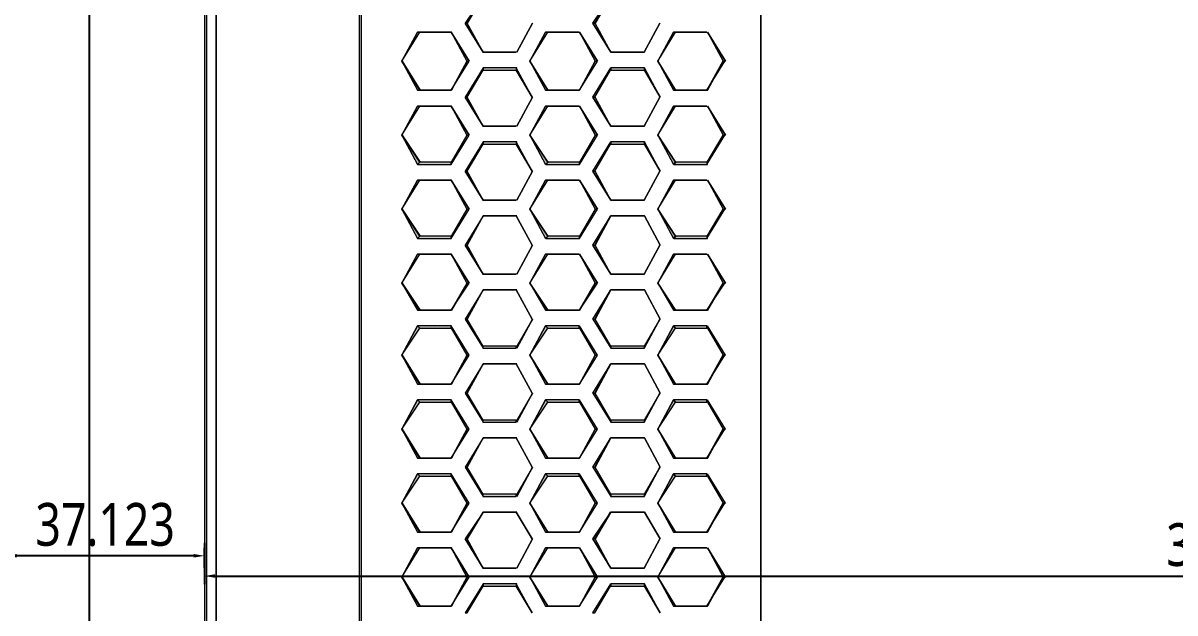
# Model space of a CAD drawing. Header units: millimetres. Extents: x -11 to 1219, y 0 to 1751.
# Drawn here: x 666.4 to 881.7, y 1064.7 to 1175 of the extents above; entities that cross this region are included whole.
import ezdxf

# ---------------------------------------------------------------- set-up
doc = ezdxf.new("R2010")
doc.units = ezdxf.units.MM
doc.header["$LTSCALE"] = 10
doc.layers.get('Defpoints').update_dxf_attribs({"linetype": 'CONTINUOUS'})
for name, color, linetype in [('1', 7, 'CONTINUOUS'), ('PDF2_Geometry', 7, 'CONTINUOUS'), ('PDF2_Solid Fills', 7, 'CONTINUOUS'), ('PSYMS', 7, 'CONTINUOUS')]:
    doc.layers.add(name, color=color, linetype=linetype)
doc.styles.get("Standard").update_dxf_attribs({"font": '', "width": 0.8})
doc.styles.get('Standard').set_extended_font_data('Meiryo UI')
doc.dimstyles.get("Standard").update_dxf_attribs({"dimtxt": 8, "dimasz": 2, "dimexe": 1.5, "dimexo": 1.5, "dimgap": 1.8, "dimtad": 1, "dimdec": 3, "dimdsep": 46, "dimtxsty": 'Standard', "dimcen": 0, "dimclrd": 4, "dimclre": 4, "dimclrt": 4, "dimadec": 0, "dimazin": 0, "dimtfac": 1, "dimtdec": 3, "dimtmove": 0, "dimatfit": 3, "dimfxl": 1, "dimtolj": 1, "dimtzin": 1, "dimarcsym": 0})

# ---------------------------------------------------------------- blocks, each defined once
blk = doc.blocks.new('Sinee')
at = {"layer": 'PDF2_Geometry', "lineweight": 5}
for points in [[(0, 0), (-0.42, 0), (-0.42, -696.11), (0, -696.11)], [(1.75, -22.23), (1.75, -673.88)], [(1.75, -22.23), (1.75, -673.88)], [(28.93, -23.9), (28.52, -23.9), (28.52, -672.21), (28.93, -672.21)], [(103.58, -672.21), (103.58, -23.91)], [(103.58, -672.21), (103.58, -23.91)], [(48.29, -421.86), (48.71, -421.86), (51.65, -416.83)], [(48.71, -421.86), (51.65, -416.83)], [(72.13, -421.86), (72.55, -421.86), (75.48, -416.83)], [(72.62, -421.86), (75.55, -416.83)], [(51.65, -427.31), (48.29, -421.86)], [(51.65, -427.31), (48.71, -421.86), (48.29, -421.86)], [(60.88, -421.86), (57.94, -427.31)], [(60.88, -421.86), (57.94, -427.31)], [(75.55, -427.31), (72.2, -421.86)], [(75.55, -427.31), (72.62, -421.86), (72.2, -421.86)], [(84.71, -421.86), (81.77, -427.31)], [(84.71, -421.86), (81.77, -427.31)], [(36.48, -428.99), (39.42, -423.54)], [(36.48, -428.99), (39.84, -423.54), (39.42, -423.54)], [(39.42, -423.54), (45.71, -423.54)], [(39.91, -423.54), (45.78, -423.54)], [(45.71, -423.54), (49.06, -428.99)], [(45.71, -423.54), (48.64, -428.99), (49.06, -428.99)], [(60.39, -428.99), (63.32, -423.54)], [(60.39, -428.99), (63.74, -423.54), (63.32, -423.54)], [(63.32, -423.54), (69.61, -423.54)], [(63.74, -423.54), (69.61, -423.54)], [(69.68, -423.54), (73.04, -428.99)], [(69.68, -423.54), (72.62, -428.99), (73.04, -428.99)], [(84.29, -428.99), (87.22, -423.54)], [(84.29, -428.99), (87.64, -423.54), (87.22, -423.54)], [(87.22, -423.54), (93.51, -423.54)], [(87.64, -423.54), (93.51, -423.54)], [(93.58, -423.54), (96.94, -428.99)], [(93.58, -423.54), (96.52, -428.99), (96.94, -428.99)], [(57.87, -427.31), (51.58, -427.31)], [(57.87, -427.31), (51.58, -427.31)], [(81.84, -427.31), (75.55, -427.31)], [(81.84, -427.31), (75.55, -427.31)], [(39.42, -434.44), (39.84, -434.44), (36.48, -428.99)], [(39.91, -434.44), (36.55, -428.99)], [(49.06, -428.99), (48.64, -428.99), (45.71, -434.44)], [(48.71, -428.99), (45.78, -434.44)], [(48.29, -435.7), (48.71, -435.7), (51.65, -430.67), (51.65, -430.25)], [(57.94, -430.25), (51.65, -430.25), (51.65, -430.67), (57.94, -430.67)], [(57.87, -430.25), (57.87, -430.67), (60.81, -435.7)], [(63.74, -434.44), (60.39, -428.99)], [(63.32, -434.44), (63.74, -434.44), (60.39, -428.99)], [(72.62, -428.99), (69.68, -434.44)], [(73.04, -428.99), (72.62, -428.99), (69.68, -434.44)], [(72.13, -435.7), (72.55, -435.7), (75.48, -430.67), (75.48, -430.25)], [(81.84, -430.25), (75.55, -430.25), (75.55, -430.67), (81.84, -430.67)], [(81.84, -430.25), (81.84, -430.67), (84.78, -435.7)], [(87.64, -434.44), (84.29, -428.99)], [(87.22, -434.44), (87.64, -434.44), (84.29, -428.99)], [(96.87, -428.99), (96.45, -428.99), (93.51, -434.44)], [(96.52, -428.99), (93.58, -434.44)], [(57.87, -430.67), (60.81, -435.7)], [(81.84, -430.67), (84.78, -435.7)], [(45.71, -434.44), (39.42, -434.44)], [(45.71, -434.44), (39.42, -434.44), (39.84, -434.44)], [(69.68, -434.44), (63.39, -434.44)], [(69.68, -434.44), (63.39, -434.44), (63.81, -434.44)], [(93.58, -434.44), (87.29, -434.44)], [(93.58, -434.44), (87.29, -434.44), (87.71, -434.44)], [(51.65, -441.15), (48.29, -435.7)], [(51.65, -441.15), (48.71, -435.7), (48.29, -435.7)], [(60.88, -435.7), (57.94, -441.15)], [(60.88, -435.7), (57.94, -441.15)], [(75.55, -441.15), (72.2, -435.7)], [(75.55, -441.15), (72.62, -435.7), (72.2, -435.7)], [(84.71, -435.7), (81.77, -441.15)], [(84.71, -435.7), (81.77, -441.15)], [(36.48, -442.83), (39.42, -437.38)], [(36.48, -442.83), (39.84, -437.38), (39.42, -437.38)], [(39.42, -437.38), (45.71, -437.38)], [(39.91, -437.38), (45.78, -437.38)], [(45.71, -437.38), (49.06, -442.83)], [(45.71, -437.38), (48.64, -442.83), (49.06, -442.83)], [(60.39, -442.83), (63.32, -437.38)], [(60.39, -442.83), (63.74, -437.38), (63.32, -437.38)], [(63.32, -437.38), (69.61, -437.38)], [(63.74, -437.38), (69.61, -437.38)], [(69.68, -437.38), (73.04, -442.83)], [(69.68, -437.38), (72.62, -442.83), (73.04, -442.83)], [(84.29, -442.83), (87.22, -437.38)], [(84.29, -442.83), (87.64, -437.38), (87.22, -437.38)], [(87.22, -437.38), (93.51, -437.38)], [(87.64, -437.38), (93.51, -437.38)], [(93.58, -437.38), (96.94, -442.83)], [(93.58, -437.38), (96.52, -442.83), (96.94, -442.83)], [(57.87, -441.15), (51.58, -441.15)], [(57.87, -441.15), (51.58, -441.15)], [(81.84, -441.15), (75.55, -441.15)], [(81.84, -441.15), (75.55, -441.15)], [(39.42, -448.28), (39.84, -447.86), (36.48, -442.83)], [(39.91, -447.86), (36.55, -442.83)], [(49.06, -442.83), (48.64, -442.83), (45.71, -447.86), (45.71, -448.28)], [(63.74, -447.86), (60.39, -442.83)], [(63.32, -448.28), (63.74, -447.86), (60.39, -442.83)], [(73.04, -442.83), (72.62, -442.83), (69.68, -447.86), (69.68, -448.28)], [(87.64, -447.86), (84.29, -442.83)], [(87.22, -448.28), (87.64, -447.86), (84.29, -442.83)], [(96.87, -442.83), (96.45, -442.83), (93.51, -447.86), (93.51, -448.28)], [(48.29, -449.54), (48.71, -449.54), (51.65, -444.51), (51.65, -444.09)], [(57.94, -444.09), (51.65, -444.09), (51.65, -444.51), (57.94, -444.51)], [(57.87, -444.09), (57.87, -444.51), (60.81, -449.54)], [(57.87, -444.51), (60.81, -449.54)], [(72.13, -449.54), (72.55, -449.54), (75.48, -444.51), (75.48, -444.09)], [(81.84, -444.09), (75.55, -444.09), (75.55, -444.51), (81.84, -444.51)], [(81.84, -444.09), (81.84, -444.51), (84.78, -449.54)], [(81.84, -444.51), (84.78, -449.54)], [(45.71, -448.28), (45.71, -447.86), (39.84, -447.86), (39.42, -448.28)], [(51.65, -454.99), (48.29, -449.54)], [(51.65, -454.99), (48.71, -449.54), (48.29, -449.54)], [(60.88, -449.54), (57.94, -454.99)], [(60.88, -449.54), (57.94, -454.99)], [(69.68, -448.28), (69.68, -447.86), (63.81, -447.86), (63.39, -448.28)], [(75.55, -454.99), (72.2, -449.54)], [(75.55, -454.99), (72.62, -449.54), (72.2, -449.54)], [(84.71, -449.54), (81.77, -454.99)], [(84.71, -449.54), (81.77, -454.99)], [(93.58, -448.28), (93.58, -447.86), (87.71, -447.86), (87.29, -448.28)], [(36.48, -456.67), (39.42, -451.22)], [(36.48, -456.67), (39.84, -451.22), (39.42, -451.22)], [(39.42, -451.22), (45.71, -451.22)], [(39.91, -451.22), (45.78, -451.22)], [(45.71, -451.22), (49.06, -456.67)], [(45.71, -451.22), (48.64, -456.67), (49.06, -456.67)], [(60.39, -456.67), (63.32, -451.22)], [(60.39, -456.67), (63.74, -451.22), (63.32, -451.22)], [(63.32, -451.22), (69.61, -451.22)], [(63.74, -451.22), (69.61, -451.22)], [(69.68, -451.22), (73.04, -456.67)], [(69.68, -451.22), (72.62, -456.67), (73.04, -456.67)], [(84.29, -456.67), (87.22, -451.22)], [(84.29, -456.67), (87.64, -451.22), (87.22, -451.22)], [(87.22, -451.22), (93.51, -451.22)], [(87.64, -451.22), (93.51, -451.22)], [(93.58, -451.22), (96.94, -456.67)], [(93.58, -451.22), (96.52, -456.67), (96.94, -456.67)], [(57.87, -454.99), (51.58, -454.99)], [(57.87, -454.99), (51.58, -454.99)], [(81.84, -454.99), (75.55, -454.99)], [(81.84, -454.99), (75.55, -454.99)], [(39.42, -462.12), (39.84, -461.7), (36.48, -456.67)], [(39.91, -461.7), (36.55, -456.67)], [(49.06, -456.67), (48.64, -456.67), (45.71, -461.7), (45.71, -462.12)], [(48.29, -463.38), (48.71, -463.38), (51.65, -457.93)], [(48.71, -463.38), (51.65, -457.93)], [(51.65, -457.93), (57.94, -457.93)], [(51.65, -457.93), (57.94, -457.93)], [(57.87, -457.93), (60.81, -463.38)], [(57.87, -457.93), (60.81, -463.38)], [(63.74, -461.7), (60.39, -456.67)], [(63.32, -462.12), (63.74, -461.7), (60.39, -456.67)], [(73.04, -456.67), (72.62, -456.67), (69.68, -461.7), (69.68, -462.12)], [(72.13, -463.38), (72.55, -463.38), (75.48, -457.93)], [(72.62, -463.38), (75.55, -457.93)], [(75.55, -457.93), (81.84, -457.93)], [(75.55, -457.93), (81.84, -457.93)], [(81.84, -457.93), (84.78, -463.38)], [(81.84, -457.93), (84.78, -463.38)], [(87.64, -461.7), (84.29, -456.67)], [(87.22, -462.12), (87.64, -461.7), (84.29, -456.67)], [(96.87, -456.67), (96.45, -456.67), (93.51, -461.7), (93.51, -462.12)], [(45.71, -462.12), (45.71, -461.7), (39.84, -461.7), (39.42, -462.12)], [(69.68, -462.12), (69.68, -461.7), (63.81, -461.7), (63.39, -462.12)], [(93.58, -462.12), (93.58, -461.7), (87.71, -461.7), (87.29, -462.12)], [(36.48, -470.51), (39.42, -465.06)], [(36.48, -470.51), (39.84, -465.06), (39.42, -465.06)], [(39.42, -465.06), (45.71, -465.06)], [(39.91, -465.06), (45.78, -465.06)], [(45.71, -465.06), (49.06, -470.51)], [(45.71, -465.06), (48.64, -470.51), (49.06, -470.51)], [(51.65, -468.83), (48.29, -463.38)], [(51.65, -468.83), (48.71, -463.38), (48.29, -463.38)], [(60.88, -463.38), (57.94, -468.83)], [(60.88, -463.38), (57.94, -468.83)], [(60.39, -470.51), (63.32, -465.06)], [(60.39, -470.51), (63.74, -465.06), (63.32, -465.06)], [(63.32, -465.06), (69.61, -465.06)], [(63.74, -465.06), (69.61, -465.06)], [(69.68, -465.06), (73.04, -470.51)], [(69.68, -465.06), (72.62, -470.51), (73.04, -470.51)], [(75.55, -468.83), (72.2, -463.38)], [(75.55, -468.83), (72.62, -463.38), (72.2, -463.38)], [(84.71, -463.38), (81.77, -468.83)], [(84.71, -463.38), (81.77, -468.83)], [(84.29, -470.51), (87.22, -465.06)], [(84.29, -470.51), (87.64, -465.06), (87.22, -465.06)], [(87.22, -465.06), (93.51, -465.06)], [(87.64, -465.06), (93.51, -465.06)], [(93.58, -465.06), (96.94, -470.51)], [(93.58, -465.06), (96.52, -470.51), (96.94, -470.51)], [(57.87, -468.83), (51.58, -468.83)], [(57.87, -468.83), (51.58, -468.83)], [(81.84, -468.83), (75.55, -468.83)], [(81.84, -468.83), (75.55, -468.83)], [(39.42, -475.54), (39.84, -475.54), (36.48, -470.51)], [(39.91, -475.54), (36.55, -470.51)], [(49.06, -470.51), (48.64, -470.51), (45.71, -475.54)], [(48.71, -470.51), (45.78, -475.54)], [(63.74, -475.54), (60.39, -470.51)], [(63.32, -475.54), (63.74, -475.54), (60.39, -470.51)], [(72.62, -470.51), (69.68, -475.54)], [(73.04, -470.51), (72.62, -470.51), (69.68, -475.54)], [(87.64, -475.54), (84.29, -470.51)], [(87.22, -475.54), (87.64, -475.54), (84.29, -470.51)], [(96.87, -470.51), (96.45, -470.51), (93.51, -475.54)], [(96.52, -470.51), (93.58, -475.54)], [(48.29, -477.22), (48.71, -477.22), (51.65, -471.77)], [(48.71, -477.22), (51.65, -471.77)], [(51.65, -471.77), (57.94, -471.77)], [(51.65, -471.77), (57.94, -471.77)], [(57.87, -471.77), (60.81, -477.22)], [(57.87, -471.77), (60.81, -477.22)], [(72.13, -477.22), (72.55, -477.22), (75.48, -471.77)], [(72.62, -477.22), (75.55, -471.77)], [(75.55, -471.77), (81.84, -471.77)], [(75.55, -471.77), (81.84, -471.77)], [(81.84, -471.77), (84.78, -477.22)], [(81.84, -471.77), (84.78, -477.22)], [(45.71, -475.54), (39.42, -475.54)], [(45.71, -475.54), (39.42, -475.54), (39.84, -475.54)], [(69.68, -475.54), (63.39, -475.54)], [(69.68, -475.54), (63.39, -475.54), (63.81, -475.54)], [(93.58, -475.54), (87.29, -475.54)], [(93.58, -475.54), (87.29, -475.54), (87.71, -475.54)], [(51.65, -482.67), (51.65, -482.25), (48.71, -477.22), (48.29, -477.22)], [(60.88, -477.22), (57.94, -482.67)], [(60.88, -477.22), (57.94, -482.25), (57.94, -482.67)], [(75.55, -482.67), (75.55, -482.25), (72.62, -477.22), (72.2, -477.22)], [(84.71, -477.22), (81.77, -482.67)], [(84.71, -477.22), (81.77, -482.25), (81.77, -482.67)], [(36.48, -483.93), (39.42, -478.47)], [(36.48, -483.93), (39.84, -478.89), (39.42, -478.47)], [(39.42, -478.47), (39.84, -478.89), (45.71, -478.89), (45.71, -478.47)], [(45.71, -478.47), (45.71, -478.89), (48.64, -483.93), (49.06, -483.93)], [(60.39, -483.93), (63.32, -478.47)], [(60.39, -483.93), (63.74, -478.89), (63.32, -478.47)], [(63.32, -478.47), (63.74, -478.89), (69.61, -478.89), (69.61, -478.47)], [(69.68, -478.47), (69.68, -478.89), (72.62, -483.93), (73.04, -483.93)], [(84.29, -483.93), (87.22, -478.47)], [(84.29, -483.93), (87.64, -478.89), (87.22, -478.47)], [(87.22, -478.47), (87.64, -478.89), (93.51, -478.89), (93.51, -478.47)], [(93.58, -478.47), (93.58, -478.89), (96.52, -483.93), (96.94, -483.93)], [(51.58, -482.67), (57.87, -482.67), (57.87, -482.25), (51.58, -482.25)], [(75.55, -482.67), (81.84, -482.67), (81.84, -482.25), (75.55, -482.25)], [(39.42, -489.38), (39.84, -489.38), (36.48, -483.93)], [(39.91, -489.38), (36.55, -483.93)], [(49.06, -483.93), (48.64, -483.93), (45.71, -489.38)], [(48.71, -483.93), (45.78, -489.38)], [(63.74, -489.38), (60.39, -483.93)], [(63.32, -489.38), (63.74, -489.38), (60.39, -483.93)], [(72.62, -483.93), (69.68, -489.38)], [(73.04, -483.93), (72.62, -483.93), (69.68, -489.38)], [(87.64, -489.38), (84.29, -483.93)], [(87.22, -489.38), (87.64, -489.38), (84.29, -483.93)], [(96.87, -483.93), (96.45, -483.93), (93.51, -489.38)], [(96.52, -483.93), (93.58, -489.38)], [(48.29, -491.06), (48.71, -491.06), (51.65, -485.6)], [(48.71, -491.06), (51.65, -485.6)], [(51.65, -485.6), (57.94, -485.6)], [(51.65, -485.6), (57.94, -485.6)], [(57.87, -485.6), (60.81, -491.06)], [(57.87, -485.6), (60.81, -491.06)], [(72.13, -491.06), (72.55, -491.06), (75.48, -485.6)], [(72.62, -491.06), (75.55, -485.6)], [(75.55, -485.6), (81.84, -485.6)], [(75.55, -485.6), (81.84, -485.6)], [(81.84, -485.6), (84.78, -491.06)], [(81.84, -485.6), (84.78, -491.06)], [(45.71, -489.38), (39.42, -489.38)], [(45.71, -489.38), (39.42, -489.38), (39.84, -489.38)], [(69.68, -489.38), (63.39, -489.38)], [(69.68, -489.38), (63.39, -489.38), (63.81, -489.38)], [(93.58, -489.38), (87.29, -489.38)], [(93.58, -489.38), (87.29, -489.38), (87.71, -489.38)], [(36.48, -497.76), (39.42, -492.31)], [(36.48, -497.76), (39.84, -492.73), (39.42, -492.31)], [(39.42, -492.31), (39.84, -492.73), (45.71, -492.73), (45.71, -492.31)], [(45.71, -492.31), (45.71, -492.73), (48.64, -497.76), (49.06, -497.76)], [(51.65, -496.51), (51.65, -496.09), (48.71, -491.06), (48.29, -491.06)], [(60.88, -491.06), (57.94, -496.51)], [(60.88, -491.06), (57.94, -496.09), (57.94, -496.51)], [(60.39, -497.76), (63.32, -492.31)], [(60.39, -497.76), (63.74, -492.73), (63.32, -492.31)], [(63.32, -492.31), (63.74, -492.73), (69.61, -492.73), (69.61, -492.31)], [(69.68, -492.31), (69.68, -492.73), (72.62, -497.76), (73.04, -497.76)], [(75.55, -496.51), (75.55, -496.09), (72.62, -491.06), (72.2, -491.06)], [(84.71, -491.06), (81.77, -496.51)], [(84.71, -491.06), (81.77, -496.09), (81.77, -496.51)], [(84.29, -497.76), (87.22, -492.31)], [(84.29, -497.76), (87.64, -492.73), (87.22, -492.31)], [(87.22, -492.31), (87.64, -492.73), (93.51, -492.73), (93.51, -492.31)], [(93.58, -492.31), (93.58, -492.73), (96.52, -497.76), (96.94, -497.76)], [(51.58, -496.51), (57.87, -496.51), (57.87, -496.09), (51.58, -496.09)], [(75.55, -496.51), (81.84, -496.51), (81.84, -496.09), (75.55, -496.09)], [(39.42, -503.22), (39.84, -503.22), (36.48, -497.76)], [(39.91, -503.22), (36.55, -497.76)], [(49.06, -497.76), (48.64, -497.76), (45.71, -503.22)], [(48.71, -497.76), (45.78, -503.22)], [(48.29, -504.89), (48.71, -504.89), (51.65, -499.44)], [(48.71, -504.89), (51.65, -499.44)], [(51.65, -499.44), (57.94, -499.44)], [(51.65, -499.44), (57.94, -499.44)], [(57.87, -499.44), (60.81, -504.89)], [(57.87, -499.44), (60.81, -504.89)], [(63.74, -503.22), (60.39, -497.76)], [(63.32, -503.22), (63.74, -503.22), (60.39, -497.76)], [(72.62, -497.76), (69.68, -503.22)], [(73.04, -497.76), (72.62, -497.76), (69.68, -503.22)], [(72.13, -504.89), (72.55, -504.89), (75.48, -499.44)], [(72.62, -504.89), (75.55, -499.44)], [(75.55, -499.44), (81.84, -499.44)], [(75.55, -499.44), (81.84, -499.44)], [(81.84, -499.44), (84.78, -504.89)], [(81.84, -499.44), (84.78, -504.89)], [(87.64, -503.22), (84.29, -497.76)], [(87.22, -503.22), (87.64, -503.22), (84.29, -497.76)], [(96.87, -497.76), (96.45, -497.76), (93.51, -503.22)], [(96.52, -497.76), (93.58, -503.22)], [(45.71, -503.22), (39.42, -503.22)], [(45.71, -503.22), (39.42, -503.22), (39.84, -503.22)], [(69.68, -503.22), (63.39, -503.22)], [(69.68, -503.22), (63.39, -503.22), (63.81, -503.22)], [(93.58, -503.22), (87.29, -503.22)], [(93.58, -503.22), (87.29, -503.22), (87.71, -503.22)], [(51.65, -510.35), (51.65, -509.93), (48.71, -504.89), (48.29, -504.89)], [(60.88, -504.89), (57.94, -510.35)], [(60.88, -504.89), (57.94, -509.93), (57.94, -510.35)], [(75.55, -510.35), (75.55, -509.93), (72.62, -504.89), (72.2, -504.89)], [(84.71, -504.89), (81.77, -510.35)], [(84.71, -504.89), (81.77, -509.93), (81.77, -510.35)], [(36.48, -511.6), (39.42, -506.15)], [(36.48, -511.6), (39.84, -506.57), (39.42, -506.15)], [(39.42, -506.15), (39.84, -506.57), (45.71, -506.57), (45.71, -506.15)], [(45.71, -506.15), (45.71, -506.57), (48.64, -511.6), (49.06, -511.6)], [(60.39, -511.6), (63.32, -506.15)], [(60.39, -511.6), (63.74, -506.57), (63.32, -506.15)], [(63.32, -506.15), (63.74, -506.57), (69.61, -506.57), (69.61, -506.15)], [(69.68, -506.15), (69.68, -506.57), (72.62, -511.6), (73.04, -511.6)], [(84.29, -511.6), (87.22, -506.15)], [(84.29, -511.6), (87.64, -506.57), (87.22, -506.15)], [(87.22, -506.15), (87.64, -506.57), (93.51, -506.57), (93.51, -506.15)], [(93.58, -506.15), (93.58, -506.57), (96.52, -511.6), (96.94, -511.6)], [(51.58, -510.35), (57.87, -510.35), (57.87, -509.93), (51.58, -509.93)], [(75.55, -510.35), (81.84, -510.35), (81.84, -509.93), (75.55, -509.93)], [(39.42, -517.05), (39.84, -517.05), (36.48, -511.6)], [(39.91, -517.05), (36.55, -511.6)], [(49.06, -511.6), (48.64, -511.6), (45.71, -517.05)], [(48.71, -511.6), (45.78, -517.05)], [(63.74, -517.05), (60.39, -511.6)], [(63.32, -517.05), (63.74, -517.05), (60.39, -511.6)], [(72.62, -511.6), (69.68, -517.05)], [(73.04, -511.6), (72.62, -511.6), (69.68, -517.05)], [(87.64, -517.05), (84.29, -511.6)], [(87.22, -517.05), (87.64, -517.05), (84.29, -511.6)], [(96.87, -511.6), (96.45, -511.6), (93.51, -517.05)], [(96.52, -511.6), (93.58, -517.05)], [(48.29, -518.31), (48.71, -518.31), (51.65, -513.28)], [(48.71, -518.31), (51.65, -513.28)], [(51.65, -513.28), (57.94, -513.28)], [(51.65, -513.28), (57.94, -513.28)], [(57.87, -513.28), (60.81, -518.31)], [(57.87, -513.28), (60.81, -518.31)], [(72.13, -518.31), (72.55, -518.31), (75.48, -513.28)], [(72.62, -518.31), (75.55, -513.28)], [(75.55, -513.28), (81.84, -513.28)], [(75.55, -513.28), (81.84, -513.28)], [(81.84, -513.28), (84.78, -518.31)], [(81.84, -513.28), (84.78, -518.31)], [(45.71, -517.05), (39.42, -517.05)], [(45.71, -517.05), (39.42, -517.05), (39.84, -517.05)], [(51.65, -523.76), (48.29, -518.31)], [(51.65, -523.76), (48.71, -518.31), (48.29, -518.31)], [(60.88, -518.31), (57.94, -523.76)], [(60.88, -518.31), (57.94, -523.76)], [(69.68, -517.05), (63.39, -517.05)], [(69.68, -517.05), (63.39, -517.05), (63.81, -517.05)], [(75.55, -523.76), (72.2, -518.31)], [(75.55, -523.76), (72.62, -518.31), (72.2, -518.31)], [(84.71, -518.31), (81.77, -523.76)], [(84.71, -518.31), (81.77, -523.76)], [(93.58, -517.05), (87.29, -517.05)], [(93.58, -517.05), (87.29, -517.05), (87.71, -517.05)], [(36.48, -525.44), (39.42, -519.99)], [(36.48, -525.44), (39.84, -519.99), (39.42, -519.99)], [(39.42, -519.99), (45.71, -519.99)], [(39.91, -519.99), (45.78, -519.99)], [(45.71, -519.99), (49.06, -525.44)], [(45.71, -519.99), (48.64, -525.44), (49.06, -525.44)], [(60.39, -525.44), (63.32, -519.99)], [(60.39, -525.44), (63.74, -519.99), (63.32, -519.99)], [(63.32, -519.99), (69.61, -519.99)], [(63.74, -519.99), (69.61, -519.99)], [(69.68, -519.99), (73.04, -525.44)], [(69.68, -519.99), (72.62, -525.44), (73.04, -525.44)], [(84.29, -525.44), (87.22, -519.99)], [(84.29, -525.44), (87.64, -519.99), (87.22, -519.99)], [(87.22, -519.99), (93.51, -519.99)], [(87.64, -519.99), (93.51, -519.99)], [(93.58, -519.99), (96.94, -525.44)], [(93.58, -519.99), (96.52, -525.44), (96.94, -525.44)], [(57.87, -523.76), (51.58, -523.76)], [(57.87, -523.76), (51.58, -523.76)], [(81.84, -523.76), (75.55, -523.76)], [(81.84, -523.76), (75.55, -523.76)], [(39.42, -530.89), (39.84, -530.89), (36.48, -525.44)], [(39.91, -530.89), (36.55, -525.44)], [(49.06, -525.44), (48.64, -525.44), (45.71, -530.89)], [(48.71, -525.44), (45.78, -530.89)], [(48.29, -532.15), (48.71, -532.15), (51.65, -527.12), (51.65, -526.7)], [(57.94, -526.7), (51.65, -526.7), (51.65, -527.12), (57.94, -527.12)], [(57.87, -526.7), (57.87, -527.12), (60.81, -532.15)], [(57.87, -527.12), (60.81, -532.15)], [(63.74, -530.89), (60.39, -525.44)], [(63.32, -530.89), (63.74, -530.89), (60.39, -525.44)], [(72.62, -525.44), (69.68, -530.89)], [(73.04, -525.44), (72.62, -525.44), (69.68, -530.89)], [(72.13, -532.15), (72.55, -532.15), (75.48, -527.12), (75.48, -526.7)], [(81.84, -526.7), (75.55, -526.7), (75.55, -527.12), (81.84, -527.12)], [(81.84, -526.7), (81.84, -527.12), (84.78, -532.15)], [(81.84, -527.12), (84.78, -532.15)], [(87.64, -530.89), (84.29, -525.44)], [(87.22, -530.89), (87.64, -530.89), (84.29, -525.44)], [(96.87, -525.44), (96.45, -525.44), (93.51, -530.89)], [(96.52, -525.44), (93.58, -530.89)], [(45.71, -530.89), (39.42, -530.89)], [(45.71, -530.89), (39.42, -530.89), (39.84, -530.89)], [(69.68, -530.89), (63.39, -530.89)], [(69.68, -530.89), (63.39, -530.89), (63.81, -530.89)], [(93.58, -530.89), (87.29, -530.89)], [(93.58, -530.89), (87.29, -530.89), (87.71, -530.89)]]:
    blk.add_lwpolyline(points, close=True, dxfattribs=at)
for points in [[(1.75, -22.23), (1.75, -673.88), (1.75, -22.23)], [(103.58, -672.21), (103.58, -23.91), (103.58, -672.21)], [(60.88, -421.86), (57.94, -427.31), (60.88, -421.86)], [(84.71, -421.86), (81.77, -427.31), (84.71, -421.86)], [(39.42, -423.54), (45.71, -423.54), (39.42, -423.54)], [(63.32, -423.54), (69.61, -423.54), (63.32, -423.54)], [(87.22, -423.54), (93.51, -423.54), (87.22, -423.54)], [(57.87, -427.31), (51.58, -427.31), (57.87, -427.31)], [(81.84, -427.31), (75.55, -427.31), (81.84, -427.31)], [(45.71, -434.44), (39.42, -434.44), (45.71, -434.44)], [(69.68, -434.44), (63.39, -434.44), (69.68, -434.44)], [(93.58, -434.44), (87.29, -434.44), (93.58, -434.44)], [(60.88, -435.7), (57.94, -441.15), (60.88, -435.7)], [(84.71, -435.7), (81.77, -441.15), (84.71, -435.7)], [(39.42, -437.38), (45.71, -437.38), (39.42, -437.38)], [(63.32, -437.38), (69.61, -437.38), (63.32, -437.38)], [(87.22, -437.38), (93.51, -437.38), (87.22, -437.38)], [(57.87, -441.15), (51.58, -441.15), (57.87, -441.15)], [(81.84, -441.15), (75.55, -441.15), (81.84, -441.15)], [(60.88, -449.54), (57.94, -454.99), (60.88, -449.54)], [(84.71, -449.54), (81.77, -454.99), (84.71, -449.54)], [(39.42, -451.22), (45.71, -451.22), (39.42, -451.22)], [(63.32, -451.22), (69.61, -451.22), (63.32, -451.22)], [(87.22, -451.22), (93.51, -451.22), (87.22, -451.22)], [(57.87, -454.99), (51.58, -454.99), (57.87, -454.99)], [(81.84, -454.99), (75.55, -454.99), (81.84, -454.99)], [(51.65, -457.93), (57.94, -457.93), (51.65, -457.93)], [(57.87, -457.93), (60.81, -463.38), (57.87, -457.93)], [(75.55, -457.93), (81.84, -457.93), (75.55, -457.93)], [(81.84, -457.93), (84.78, -463.38), (81.84, -457.93)], [(39.42, -465.06), (45.71, -465.06), (39.42, -465.06)], [(60.88, -463.38), (57.94, -468.83), (60.88, -463.38)], [(63.32, -465.06), (69.61, -465.06), (63.32, -465.06)], [(84.71, -463.38), (81.77, -468.83), (84.71, -463.38)], [(87.22, -465.06), (93.51, -465.06), (87.22, -465.06)], [(57.87, -468.83), (51.58, -468.83), (57.87, -468.83)], [(81.84, -468.83), (75.55, -468.83), (81.84, -468.83)], [(51.65, -471.77), (57.94, -471.77), (51.65, -471.77)], [(57.87, -471.77), (60.81, -477.22), (57.87, -471.77)], [(75.55, -471.77), (81.84, -471.77), (75.55, -471.77)], [(81.84, -471.77), (84.78, -477.22), (81.84, -471.77)], [(45.71, -475.54), (39.42, -475.54), (45.71, -475.54)], [(69.68, -475.54), (63.39, -475.54), (69.68, -475.54)], [(93.58, -475.54), (87.29, -475.54), (93.58, -475.54)], [(51.65, -485.6), (57.94, -485.6), (51.65, -485.6)], [(57.87, -485.6), (60.81, -491.06), (57.87, -485.6)], [(75.55, -485.6), (81.84, -485.6), (75.55, -485.6)], [(81.84, -485.6), (84.78, -491.06), (81.84, -485.6)], [(45.71, -489.38), (39.42, -489.38), (45.71, -489.38)], [(69.68, -489.38), (63.39, -489.38), (69.68, -489.38)], [(93.58, -489.38), (87.29, -489.38), (93.58, -489.38)], [(51.65, -499.44), (57.94, -499.44), (51.65, -499.44)], [(57.87, -499.44), (60.81, -504.89), (57.87, -499.44)], [(75.55, -499.44), (81.84, -499.44), (75.55, -499.44)], [(81.84, -499.44), (84.78, -504.89), (81.84, -499.44)], [(45.71, -503.22), (39.42, -503.22), (45.71, -503.22)], [(69.68, -503.22), (63.39, -503.22), (69.68, -503.22)], [(93.58, -503.22), (87.29, -503.22), (93.58, -503.22)], [(51.65, -513.28), (57.94, -513.28), (51.65, -513.28)], [(57.87, -513.28), (60.81, -518.31), (57.87, -513.28)], [(75.55, -513.28), (81.84, -513.28), (75.55, -513.28)], [(81.84, -513.28), (84.78, -518.31), (81.84, -513.28)], [(45.71, -517.05), (39.42, -517.05), (45.71, -517.05)], [(60.88, -518.31), (57.94, -523.76), (60.88, -518.31)], [(69.68, -517.05), (63.39, -517.05), (69.68, -517.05)], [(84.71, -518.31), (81.77, -523.76), (84.71, -518.31)], [(93.58, -517.05), (87.29, -517.05), (93.58, -517.05)], [(39.42, -519.99), (45.71, -519.99), (39.42, -519.99)], [(63.32, -519.99), (69.61, -519.99), (63.32, -519.99)], [(87.22, -519.99), (93.51, -519.99), (87.22, -519.99)], [(57.87, -523.76), (51.58, -523.76), (57.87, -523.76)], [(81.84, -523.76), (75.55, -523.76), (81.84, -523.76)], [(45.71, -530.89), (39.42, -530.89), (45.71, -530.89)], [(69.68, -530.89), (63.39, -530.89), (69.68, -530.89)], [(93.58, -530.89), (87.29, -530.89), (93.58, -530.89)]]:
    blk.add_lwpolyline(points, dxfattribs=at)
at = {"layer": 'PDF2_Solid Fills', "lineweight": 5, "transparency": 33554559}
for points in [[(0, 0), (-0.42, 0), (0, -696.11)], [(-0.35, 0), (0.07, -696.11), (-0.35, -696.11)], [(28.93, -23.9), (28.52, -23.9), (28.93, -672.21)], [(28.59, -23.9), (29, -672.21), (28.59, -672.21)], [(48.29, -421.86), (48.71, -421.86), (51.65, -416.83)], [(72.13, -421.86), (72.55, -421.86), (75.48, -416.83)], [(51.65, -427.31), (48.29, -421.86), (48.71, -421.86)], [(75.55, -427.31), (72.2, -421.86), (72.62, -421.86)], [(36.48, -428.99), (39.42, -423.54), (39.84, -423.54)], [(45.71, -423.54), (49.06, -428.99), (48.64, -428.99)], [(60.39, -428.99), (63.32, -423.54), (63.74, -423.54)], [(69.68, -423.54), (73.04, -428.99), (72.62, -428.99)], [(84.29, -428.99), (87.22, -423.54), (87.64, -423.54)], [(93.58, -423.54), (96.94, -428.99), (96.52, -428.99)], [(39.42, -434.44), (39.84, -434.44), (36.48, -428.99)], [(49.06, -428.99), (48.64, -428.99), (45.71, -434.44)], [(48.29, -435.7), (48.71, -435.7), (51.65, -430.25)], [(48.71, -435.7), (51.65, -430.25), (51.65, -430.67)], [(51.65, -430.25), (51.65, -430.67), (57.94, -430.25)], [(51.65, -430.67), (57.94, -430.25), (57.94, -430.67)], [(57.87, -430.25), (57.87, -430.67), (60.81, -435.7)], [(63.32, -434.44), (63.74, -434.44), (60.39, -428.99)], [(73.04, -428.99), (72.62, -428.99), (69.68, -434.44)], [(72.13, -435.7), (72.55, -435.7), (75.48, -430.25)], [(72.62, -435.7), (75.55, -430.25), (75.55, -430.67)], [(75.55, -430.25), (75.55, -430.67), (81.84, -430.25)], [(75.55, -430.67), (81.84, -430.25), (81.84, -430.67)], [(81.84, -430.25), (81.84, -430.67), (84.78, -435.7)], [(87.22, -434.44), (87.64, -434.44), (84.29, -428.99)], [(96.87, -428.99), (96.45, -428.99), (93.51, -434.44)], [(51.65, -441.15), (48.29, -435.7), (48.71, -435.7)], [(75.55, -441.15), (72.2, -435.7), (72.62, -435.7)], [(36.48, -442.83), (39.42, -437.38), (39.84, -437.38)], [(45.71, -437.38), (49.06, -442.83), (48.64, -442.83)], [(60.39, -442.83), (63.32, -437.38), (63.74, -437.38)], [(69.68, -437.38), (73.04, -442.83), (72.62, -442.83)], [(84.29, -442.83), (87.22, -437.38), (87.64, -437.38)], [(93.58, -437.38), (96.94, -442.83), (96.52, -442.83)], [(39.42, -448.28), (39.84, -447.86), (36.48, -442.83)], [(49.06, -442.83), (48.64, -442.83), (45.71, -448.28)], [(48.71, -442.83), (45.78, -448.28), (45.78, -447.86)], [(63.32, -448.28), (63.74, -447.86), (60.39, -442.83)], [(73.04, -442.83), (72.62, -442.83), (69.68, -448.28)], [(72.62, -442.83), (69.68, -448.28), (69.68, -447.86)], [(87.22, -448.28), (87.64, -447.86), (84.29, -442.83)], [(96.87, -442.83), (96.45, -442.83), (93.51, -448.28)], [(96.52, -442.83), (93.58, -448.28), (93.58, -447.86)], [(48.29, -449.54), (48.71, -449.54), (51.65, -444.09)], [(48.71, -449.54), (51.65, -444.09), (51.65, -444.51)], [(51.65, -444.09), (51.65, -444.51), (57.94, -444.09)], [(51.65, -444.51), (57.94, -444.09), (57.94, -444.51)], [(57.87, -444.09), (57.87, -444.51), (60.81, -449.54)], [(72.13, -449.54), (72.55, -449.54), (75.48, -444.09)], [(72.62, -449.54), (75.55, -444.09), (75.55, -444.51)], [(75.55, -444.09), (75.55, -444.51), (81.84, -444.09)], [(75.55, -444.51), (81.84, -444.09), (81.84, -444.51)], [(81.84, -444.09), (81.84, -444.51), (84.78, -449.54)], [(45.71, -448.28), (45.71, -447.86), (39.42, -448.28)], [(45.71, -447.86), (39.42, -448.28), (39.84, -447.86)], [(51.65, -454.99), (48.29, -449.54), (48.71, -449.54)], [(69.68, -448.28), (69.68, -447.86), (63.39, -448.28)], [(69.68, -447.86), (63.39, -448.28), (63.81, -447.86)], [(75.55, -454.99), (72.2, -449.54), (72.62, -449.54)], [(93.58, -448.28), (93.58, -447.86), (87.29, -448.28)], [(93.58, -447.86), (87.29, -448.28), (87.71, -447.86)], [(36.48, -456.67), (39.42, -451.22), (39.84, -451.22)], [(45.71, -451.22), (49.06, -456.67), (48.64, -456.67)], [(60.39, -456.67), (63.32, -451.22), (63.74, -451.22)], [(69.68, -451.22), (73.04, -456.67), (72.62, -456.67)], [(84.29, -456.67), (87.22, -451.22), (87.64, -451.22)], [(93.58, -451.22), (96.94, -456.67), (96.52, -456.67)], [(39.42, -462.12), (39.84, -461.7), (36.48, -456.67)], [(49.06, -456.67), (48.64, -456.67), (45.71, -462.12)], [(48.71, -456.67), (45.78, -462.12), (45.78, -461.7)], [(48.29, -463.38), (48.71, -463.38), (51.65, -457.93)], [(63.32, -462.12), (63.74, -461.7), (60.39, -456.67)], [(73.04, -456.67), (72.62, -456.67), (69.68, -462.12)], [(72.62, -456.67), (69.68, -462.12), (69.68, -461.7)], [(72.13, -463.38), (72.55, -463.38), (75.48, -457.93)], [(87.22, -462.12), (87.64, -461.7), (84.29, -456.67)], [(96.87, -456.67), (96.45, -456.67), (93.51, -462.12)], [(96.52, -456.67), (93.58, -462.12), (93.58, -461.7)], [(45.71, -462.12), (45.71, -461.7), (39.42, -462.12)], [(45.71, -461.7), (39.42, -462.12), (39.84, -461.7)], [(69.68, -462.12), (69.68, -461.7), (63.39, -462.12)], [(69.68, -461.7), (63.39, -462.12), (63.81, -461.7)], [(93.58, -462.12), (93.58, -461.7), (87.29, -462.12)], [(93.58, -461.7), (87.29, -462.12), (87.71, -461.7)], [(36.48, -470.51), (39.42, -465.06), (39.84, -465.06)], [(45.71, -465.06), (49.06, -470.51), (48.64, -470.51)], [(51.65, -468.83), (48.29, -463.38), (48.71, -463.38)], [(60.39, -470.51), (63.32, -465.06), (63.74, -465.06)], [(69.68, -465.06), (73.04, -470.51), (72.62, -470.51)], [(75.55, -468.83), (72.2, -463.38), (72.62, -463.38)], [(84.29, -470.51), (87.22, -465.06), (87.64, -465.06)], [(93.58, -465.06), (96.94, -470.51), (96.52, -470.51)], [(39.42, -475.54), (39.84, -475.54), (36.48, -470.51)], [(49.06, -470.51), (48.64, -470.51), (45.71, -475.54)], [(63.32, -475.54), (63.74, -475.54), (60.39, -470.51)], [(73.04, -470.51), (72.62, -470.51), (69.68, -475.54)], [(87.22, -475.54), (87.64, -475.54), (84.29, -470.51)], [(96.87, -470.51), (96.45, -470.51), (93.51, -475.54)], [(48.29, -477.22), (48.71, -477.22), (51.65, -471.77)], [(72.13, -477.22), (72.55, -477.22), (75.48, -471.77)], [(51.65, -482.67), (51.65, -482.25), (48.29, -477.22)], [(51.65, -482.25), (48.29, -477.22), (48.71, -477.22)], [(60.88, -477.22), (57.94, -482.67), (57.94, -482.25)], [(75.55, -482.67), (75.55, -482.25), (72.2, -477.22)], [(75.55, -482.25), (72.2, -477.22), (72.62, -477.22)], [(84.71, -477.22), (81.77, -482.67), (81.77, -482.25)], [(36.48, -483.93), (39.42, -478.47), (39.84, -478.89)], [(39.42, -478.47), (39.84, -478.89), (45.71, -478.47)], [(39.91, -478.89), (45.78, -478.48), (45.78, -478.89)], [(45.71, -478.47), (45.71, -478.89), (49.06, -483.93)], [(45.71, -478.89), (49.06, -483.93), (48.64, -483.93)], [(60.39, -483.93), (63.32, -478.47), (63.74, -478.89)], [(63.32, -478.47), (63.74, -478.89), (69.61, -478.47)], [(63.74, -478.89), (69.61, -478.48), (69.61, -478.89)], [(69.68, -478.47), (69.68, -478.89), (73.04, -483.93)], [(69.68, -478.89), (73.04, -483.93), (72.62, -483.93)], [(84.29, -483.93), (87.22, -478.47), (87.64, -478.89)], [(87.22, -478.47), (87.64, -478.89), (93.51, -478.47)], [(87.64, -478.89), (93.51, -478.48), (93.51, -478.89)], [(93.58, -478.47), (93.58, -478.89), (96.94, -483.93)], [(93.58, -478.89), (96.94, -483.93), (96.52, -483.93)], [(57.87, -482.67), (57.87, -482.25), (51.58, -482.67)], [(57.87, -482.25), (51.58, -482.67), (51.58, -482.25)], [(81.84, -482.67), (81.84, -482.25), (75.55, -482.67)], [(81.84, -482.25), (75.55, -482.67), (75.55, -482.25)], [(39.42, -489.38), (39.84, -489.38), (36.48, -483.93)], [(49.06, -483.93), (48.64, -483.93), (45.71, -489.38)], [(63.32, -489.38), (63.74, -489.38), (60.39, -483.93)], [(73.04, -483.93), (72.62, -483.93), (69.68, -489.38)], [(87.22, -489.38), (87.64, -489.38), (84.29, -483.93)], [(96.87, -483.93), (96.45, -483.93), (93.51, -489.38)], [(48.29, -491.06), (48.71, -491.06), (51.65, -485.6)], [(72.13, -491.06), (72.55, -491.06), (75.48, -485.6)], [(36.48, -497.76), (39.42, -492.31), (39.84, -492.73)], [(39.42, -492.31), (39.84, -492.73), (45.71, -492.31)], [(39.91, -492.73), (45.78, -492.31), (45.78, -492.73)], [(45.71, -492.31), (45.71, -492.73), (49.06, -497.76)], [(45.71, -492.73), (49.06, -497.76), (48.64, -497.76)], [(51.65, -496.51), (51.65, -496.09), (48.29, -491.06)], [(51.65, -496.09), (48.29, -491.06), (48.71, -491.06)], [(60.88, -491.06), (57.94, -496.51), (57.94, -496.09)], [(60.39, -497.76), (63.32, -492.31), (63.74, -492.73)], [(63.32, -492.31), (63.74, -492.73), (69.61, -492.31)], [(63.74, -492.73), (69.61, -492.31), (69.61, -492.73)], [(69.68, -492.31), (69.68, -492.73), (73.04, -497.76)], [(69.68, -492.73), (73.04, -497.76), (72.62, -497.76)], [(75.55, -496.51), (75.55, -496.09), (72.2, -491.06)], [(75.55, -496.09), (72.2, -491.06), (72.62, -491.06)], [(84.71, -491.06), (81.77, -496.51), (81.77, -496.09)], [(84.29, -497.76), (87.22, -492.31), (87.64, -492.73)], [(87.22, -492.31), (87.64, -492.73), (93.51, -492.31)], [(87.64, -492.73), (93.51, -492.31), (93.51, -492.73)], [(93.58, -492.31), (93.58, -492.73), (96.94, -497.76)], [(93.58, -492.73), (96.94, -497.76), (96.52, -497.76)], [(57.87, -496.51), (57.87, -496.09), (51.58, -496.51)], [(57.87, -496.09), (51.58, -496.51), (51.58, -496.09)], [(81.84, -496.51), (81.84, -496.09), (75.55, -496.51)], [(81.84, -496.09), (75.55, -496.51), (75.55, -496.09)], [(39.42, -503.22), (39.84, -503.22), (36.48, -497.76)], [(49.06, -497.76), (48.64, -497.76), (45.71, -503.22)], [(48.29, -504.89), (48.71, -504.89), (51.65, -499.44)], [(63.32, -503.22), (63.74, -503.22), (60.39, -497.76)], [(73.04, -497.76), (72.62, -497.76), (69.68, -503.22)], [(72.13, -504.89), (72.55, -504.89), (75.48, -499.44)], [(87.22, -503.22), (87.64, -503.22), (84.29, -497.76)], [(96.87, -497.76), (96.45, -497.76), (93.51, -503.22)], [(51.65, -510.35), (51.65, -509.93), (48.29, -504.89)], [(51.65, -509.93), (48.29, -504.89), (48.71, -504.89)], [(60.88, -504.89), (57.94, -510.35), (57.94, -509.93)], [(75.55, -510.35), (75.55, -509.93), (72.2, -504.89)], [(75.55, -509.93), (72.2, -504.89), (72.62, -504.89)], [(84.71, -504.89), (81.77, -510.35), (81.77, -509.93)], [(36.48, -511.6), (39.42, -506.15), (39.84, -506.57)], [(39.42, -506.15), (39.84, -506.57), (45.71, -506.15)], [(39.91, -506.57), (45.78, -506.15), (45.78, -506.57)], [(45.71, -506.15), (45.71, -506.57), (49.06, -511.6)], [(45.71, -506.57), (49.06, -511.6), (48.64, -511.6)], [(60.39, -511.6), (63.32, -506.15), (63.74, -506.57)], [(63.32, -506.15), (63.74, -506.57), (69.61, -506.15)], [(63.74, -506.57), (69.61, -506.15), (69.61, -506.57)], [(69.68, -506.15), (69.68, -506.57), (73.04, -511.6)], [(69.68, -506.57), (73.04, -511.6), (72.62, -511.6)], [(84.29, -511.6), (87.22, -506.15), (87.64, -506.57)], [(87.22, -506.15), (87.64, -506.57), (93.51, -506.15)], [(87.64, -506.57), (93.51, -506.15), (93.51, -506.57)], [(93.58, -506.15), (93.58, -506.57), (96.94, -511.6)], [(93.58, -506.57), (96.94, -511.6), (96.52, -511.6)], [(57.87, -510.35), (57.87, -509.93), (51.58, -510.35)], [(57.87, -509.93), (51.58, -510.35), (51.58, -509.93)], [(81.84, -510.35), (81.84, -509.93), (75.55, -510.35)], [(81.84, -509.93), (75.55, -510.35), (75.55, -509.93)], [(39.42, -517.05), (39.84, -517.05), (36.48, -511.6)], [(49.06, -511.6), (48.64, -511.6), (45.71, -517.05)], [(63.32, -517.05), (63.74, -517.05), (60.39, -511.6)], [(73.04, -511.6), (72.62, -511.6), (69.68, -517.05)], [(87.22, -517.05), (87.64, -517.05), (84.29, -511.6)], [(96.87, -511.6), (96.45, -511.6), (93.51, -517.05)], [(48.29, -518.31), (48.71, -518.31), (51.65, -513.28)], [(72.13, -518.31), (72.55, -518.31), (75.48, -513.28)], [(51.65, -523.76), (48.29, -518.31), (48.71, -518.31)], [(75.55, -523.76), (72.2, -518.31), (72.62, -518.31)], [(36.48, -525.44), (39.42, -519.99), (39.84, -519.99)], [(45.71, -519.99), (49.06, -525.44), (48.64, -525.44)], [(60.39, -525.44), (63.32, -519.99), (63.74, -519.99)], [(69.68, -519.99), (73.04, -525.44), (72.62, -525.44)], [(84.29, -525.44), (87.22, -519.99), (87.64, -519.99)], [(93.58, -519.99), (96.94, -525.44), (96.52, -525.44)], [(39.42, -530.89), (39.84, -530.89), (36.48, -525.44)], [(49.06, -525.44), (48.64, -525.44), (45.71, -530.89)], [(48.29, -532.15), (48.71, -532.15), (51.65, -526.7)], [(48.71, -532.15), (51.65, -526.7), (51.65, -527.12)], [(51.65, -526.7), (51.65, -527.12), (57.94, -526.7)], [(51.65, -527.12), (57.94, -526.7), (57.94, -527.12)], [(57.87, -526.7), (57.87, -527.12), (60.81, -532.15)], [(63.32, -530.89), (63.74, -530.89), (60.39, -525.44)], [(73.04, -525.44), (72.62, -525.44), (69.68, -530.89)], [(72.13, -532.15), (72.55, -532.15), (75.48, -526.7)], [(72.62, -532.15), (75.55, -526.7), (75.55, -527.12)], [(75.55, -526.7), (75.55, -527.12), (81.84, -526.7)], [(75.55, -527.12), (81.84, -526.7), (81.84, -527.12)], [(81.84, -526.7), (81.84, -527.12), (84.78, -532.15)], [(87.22, -530.89), (87.64, -530.89), (84.29, -525.44)], [(96.87, -525.44), (96.45, -525.44), (93.51, -530.89)]]:
    blk.add_solid(points, dxfattribs=at)
blk = doc.blocks.new('*D145')
at = {"layer": 'Defpoints', "color": 0, "transparency": 16777216}
for p in [(689.01, 1605.43), (678.76, 855.22), (685.87, 855.22)]:
    blk.add_point(p, dxfattribs=at)
at = {"layer": 'PSYMS', "color": 4, "lineweight": -2, "transparency": 16777216}
for p, q in [((687.51, 1605.43), (677.26, 1605.43)), ((678.76, 1603.43), (678.76, 857.22)), ((684.37, 855.22), (677.26, 855.22))]:
    blk.add_line(p, q, dxfattribs=at)
at = {"layer": 'PSYMS', "color": 4, "transparency": 16777216}
for points in [[(678.43, 1603.43), (679.09, 1603.43), (678.76, 1605.43)], [(678.43, 857.22), (679.09, 857.22), (678.76, 855.22)]]:
    blk.add_solid(points, dxfattribs=at)
at = {"layer": 'PSYMS', "color": 4, "transparency": 16777216, "insert": (672.96, 1230.32), "char_height": 8, "attachment_point": 5, "rotation": 90}
blk.add_mtext('\\A1;750.212', dxfattribs=at)
blk = doc.blocks.new('*D169')
at = {"layer": 'Defpoints', "color": 0, "transparency": 16777216}
for p in [(700.34, 1079.36), (1090.76, 1079.36), (1090.76, 1071.65)]:
    blk.add_point(p, dxfattribs=at)
at = {"layer": 'PSYMS', "color": 4, "lineweight": -2, "transparency": 16777216}
for p, q in [((700.34, 1077.86), (700.34, 1070.15)), ((1090.76, 1077.86), (1090.76, 1070.15)), ((702.34, 1071.65), (1088.76, 1071.65))]:
    blk.add_line(p, q, dxfattribs=at)
at = {"layer": 'PSYMS', "color": 4, "transparency": 16777216}
for points in [[(702.34, 1071.98), (702.34, 1071.32), (700.34, 1071.65)], [(1088.76, 1071.98), (1088.76, 1071.32), (1090.76, 1071.65)]]:
    blk.add_solid(points, dxfattribs=at)
at = {"layer": 'PSYMS', "color": 4, "transparency": 16777216, "insert": (895.55, 1077.45), "char_height": 8, "attachment_point": 5}
blk.add_mtext('\\A1;390.419', dxfattribs=at)
blk = doc.blocks.new('*D170')
at = {"layer": 'Defpoints', "color": 0, "transparency": 16777216}
for p in [(663.22, 1075.43), (663.22, 1071.65), (700.34, 1071.65)]:
    blk.add_point(p, dxfattribs=at)
at = {"layer": 'PSYMS', "color": 4, "lineweight": -2, "transparency": 16777216}
for p, q in [((663.22, 1073.15), (663.22, 1076.93)), ((700.34, 1073.15), (700.34, 1076.93)), ((698.34, 1075.43), (665.22, 1075.43))]:
    blk.add_line(p, q, dxfattribs=at)
at = {"layer": 'PSYMS', "color": 4, "transparency": 16777216}
for points in [[(665.22, 1075.76), (665.22, 1075.1), (663.22, 1075.43)], [(698.34, 1075.76), (698.34, 1075.1), (700.34, 1075.43)]]:
    blk.add_solid(points, dxfattribs=at)
at = {"layer": 'PSYMS', "color": 4, "transparency": 16777216, "insert": (681.78, 1081.23), "char_height": 8, "attachment_point": 5}
blk.add_mtext('\\A1;37.123', dxfattribs=at)

msp = doc.modelspace()

# ---------------------------------------------------------------- block references
at = {"layer": '1'}
msp.add_blockref('Sinee', (700.7639, 1596.8942), dxfattribs=at)

# ---------------------------------------------------------------- dimensions: what is measured, and where the dimension line sits
at = {"layer": 'PSYMS', "color": 7, "true_color": 0xffffff}
dim = msp.add_linear_dim(base=(678.7602, 855.2177), p1=(689.0143, 1605.4294), p2=(685.8663, 855.2177), angle=90, dimstyle='Standard', dxfattribs=at)
dim.commit()
dim.dimension.update_dxf_attribs({"geometry": '*D145', "text_midpoint": (672.9602, 1230.3235)})
for base, p1, p2, picture, middle in [((663.222, 1075.4294), (700.3446, 1071.6514), (663.222, 1071.6514), '*D170', (681.7833, 1081.2294)), ((1090.7639, 1071.6514), (700.3446, 1079.3596), (1090.7639, 1079.3596), '*D169', (895.5542, 1077.4514))]:
    dim = msp.add_linear_dim(base=base, p1=p1, p2=p2, dimstyle='Standard', dxfattribs=at)
    dim.commit()
    dim.dimension.update_dxf_attribs({"geometry": picture, "text_midpoint": middle})

doc.saveas('drawing.dxf')
